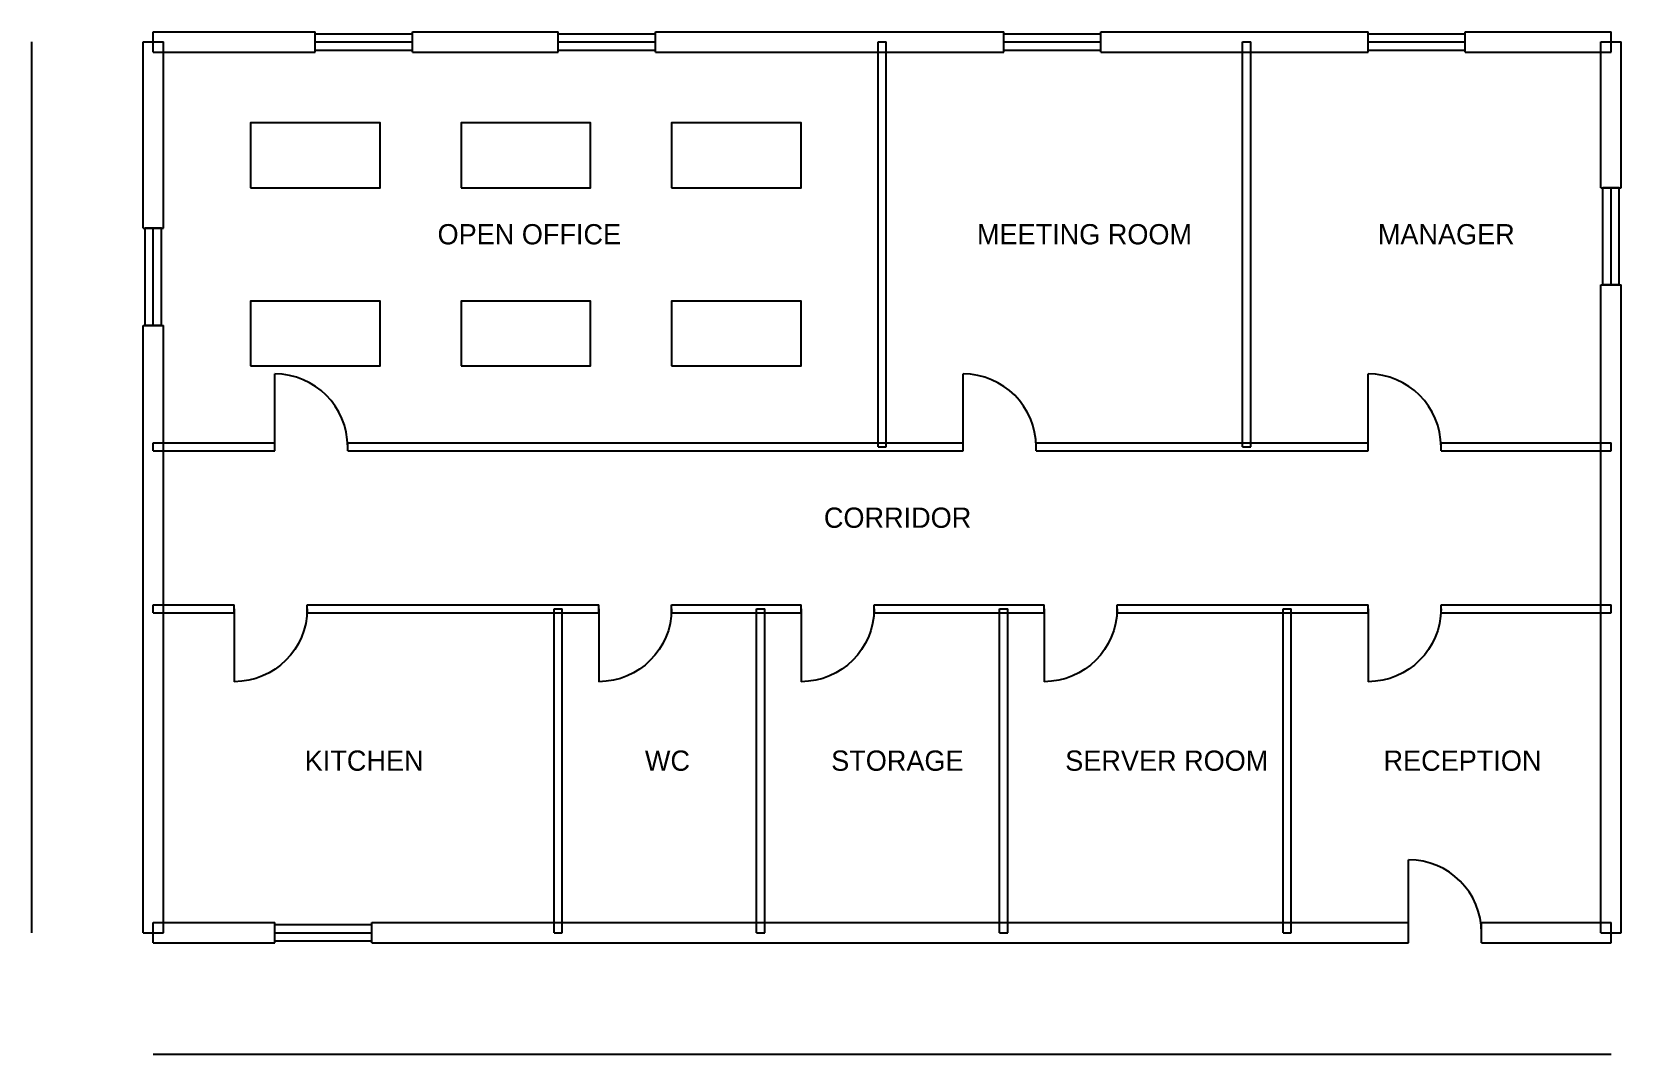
# Model space of a CAD drawing. Header units: millimetres. Extents: x -1500 to 18125, y -1500 to 11125.
import ezdxf

# ---------------------------------------------------------------- set-up
doc = ezdxf.new("R2010")
doc.units = ezdxf.units.MM
for name, color, linetype in [('A-DIMS', 1, 'Continuous'), ('A-DOOR', 3, 'Continuous'), ('A-FURN', 8, 'Continuous'), ('A-GLAZ', 5, 'Continuous'), ('A-ROOM-TEXT', 2, 'Continuous'), ('A-WALL', 7, 'Continuous')]:
    doc.layers.add(name, color=color, linetype=linetype)
doc.styles.add('OpenSansCondensed-Light', font='OpenSansCondensed-Light.ttf')
doc.dimstyles.new('EZDXF', dxfattribs={"dimtxt": 0.25, "dimasz": 0.175, "dimexe": 0.375, "dimexo": 0.125, "dimgap": 0.1, "dimtad": 1, "dimlfac": 100, "dimzin": 12, "dimdsep": 46, "dimtxsty": 'OpenSansCondensed-Light', "dimblk": 'ARCHTICK', "dimcen": 2.5, "dimazin": 3, "dimtfac": 0.5, "dimtmove": 2, "dimatfit": 3})

# ---------------------------------------------------------------- blocks, each defined once
blk = doc.blocks.new('DOOR900')
blk.add_line((0, 0), (0, 900))
blk.add_arc((0, 0), 900, 0, 90)
blk = doc.blocks.new('WIN1200')
for p, q in [((0, 100), (1200, 100)), ((0, -100), (0, 100)), ((0, 0), (1200, 0)), ((1200, -100), (1200, 100)), ((0, -100), (1200, -100))]:
    blk.add_line(p, q)
blk = doc.blocks.new('_ARCHTICK')
at = {"color": 0, "linetype": 'BYBLOCK', "const_width": 0.15}
blk.add_lwpolyline([(-0.5, -0.5), (0.5, 0.5)], dxfattribs=at)

msp = doc.modelspace()

# ---------------------------------------------------------------- linework, layer by layer
at = {"layer": 'A-FURN'}
for points in [[(1200, 9200), (2800, 9200), (2800, 10000), (1200, 10000)], [(3800, 9200), (5400, 9200), (5400, 10000), (3800, 10000)], [(6400, 9200), (8000, 9200), (8000, 10000), (6400, 10000)], [(1200, 7000), (2800, 7000), (2800, 7800), (1200, 7800)], [(3800, 7000), (5400, 7000), (5400, 7800), (3800, 7800)], [(6400, 7000), (8000, 7000), (8000, 7800), (6400, 7800)]]:
    msp.add_lwpolyline(points, close=True, dxfattribs=at)
at = {"layer": 'A-WALL'}
for p, q in [((-125, 8700), (-125, 11000)), ((-125, 11000), (125, 11000)), ((0, 11125), (2000, 11125)), ((0, 10875), (0, 11125)), ((125, 8700), (125, 11000)), ((2000, 10875), (2000, 11125)), ((3200, 11125), (5000, 11125)), ((3200, 10875), (3200, 11125)), ((5000, 10875), (5000, 11125)), ((6200, 11125), (10500, 11125)), ((6200, 10875), (6200, 11125)), ((8950, 6000), (8950, 11000)), ((8950, 11000), (9050, 11000)), ((9050, 6000), (9050, 11000)), ((10500, 10875), (10500, 11125)), ((11700, 11125), (15000, 11125)), ((11700, 10875), (11700, 11125)), ((13450, 6000), (13450, 11000)), ((13450, 11000), (13550, 11000)), ((13550, 6000), (13550, 11000)), ((15000, 10875), (15000, 11125)), ((16200, 11125), (18000, 11125)), ((16200, 10875), (16200, 11125)), ((17875, 9200), (17875, 11000)), ((17875, 11000), (18125, 11000)), ((18000, 10875), (18000, 11125)), ((18125, 9200), (18125, 11000)), ((0, 10875), (2000, 10875)), ((3200, 10875), (5000, 10875)), ((6200, 10875), (10500, 10875)), ((11700, 10875), (15000, 10875)), ((16200, 10875), (18000, 10875)), ((17875, 9200), (18125, 9200)), ((-125, 8700), (125, 8700)), ((17875, 0), (17875, 8000)), ((17875, 8000), (18125, 8000)), ((18125, 0), (18125, 8000)), ((-125, 0), (-125, 7500)), ((-125, 7500), (125, 7500)), ((125, 0), (125, 7500)), ((0, 6050), (1500, 6050)), ((0, 5950), (0, 6050)), ((0, 5950), (1500, 5950)), ((1500, 5950), (1500, 6050)), ((2400, 6050), (10000, 6050)), ((2400, 5950), (2400, 6050)), ((2400, 5950), (10000, 5950)), ((8950, 6000), (9050, 6000)), ((10000, 5950), (10000, 6050)), ((10900, 6050), (15000, 6050)), ((10900, 5950), (10900, 6050)), ((10900, 5950), (15000, 5950)), ((13450, 6000), (13550, 6000)), ((15000, 5950), (15000, 6050)), ((15900, 6050), (18000, 6050)), ((15900, 5950), (15900, 6050)), ((15900, 5950), (18000, 5950)), ((18000, 5950), (18000, 6050)), ((0, 4050), (1000, 4050)), ((0, 3950), (0, 4050)), ((0, 3950), (1000, 3950)), ((1000, 3950), (1000, 4050)), ((1900, 4050), (5500, 4050)), ((1900, 3950), (1900, 4050)), ((1900, 3950), (5500, 3950)), ((4950, 0), (4950, 4000)), ((4950, 4000), (5050, 4000)), ((5050, 0), (5050, 4000)), ((5500, 3950), (5500, 4050)), ((6400, 4050), (8000, 4050)), ((6400, 3950), (6400, 4050)), ((6400, 3950), (8000, 3950)), ((7450, 0), (7450, 4000)), ((7450, 4000), (7550, 4000)), ((7550, 0), (7550, 4000)), ((8000, 3950), (8000, 4050)), ((8900, 4050), (11000, 4050)), ((8900, 3950), (8900, 4050)), ((8900, 3950), (11000, 3950)), ((10450, 0), (10450, 4000)), ((10450, 4000), (10550, 4000)), ((10550, 0), (10550, 4000)), ((11000, 3950), (11000, 4050)), ((11900, 4050), (15000, 4050)), ((11900, 3950), (11900, 4050)), ((11900, 3950), (15000, 3950)), ((13950, 0), (13950, 4000)), ((13950, 4000), (14050, 4000)), ((14050, 0), (14050, 4000)), ((15000, 3950), (15000, 4050)), ((15900, 4050), (18000, 4050)), ((15900, 3950), (15900, 4050)), ((15900, 3950), (18000, 3950)), ((18000, 3950), (18000, 4050)), ((-125, 0), (125, 0)), ((0, 125), (1500, 125)), ((0, -125), (0, 125)), ((1500, -125), (1500, 125)), ((2700, 125), (15500, 125)), ((2700, -125), (2700, 125)), ((4950, 0), (5050, 0)), ((7450, 0), (7550, 0)), ((10450, 0), (10550, 0)), ((13950, 0), (14050, 0)), ((15500, -125), (15500, 125)), ((16400, 125), (18000, 125)), ((16400, -125), (16400, 125)), ((17875, 0), (18125, 0)), ((18000, -125), (18000, 125)), ((0, -125), (1500, -125)), ((2700, -125), (15500, -125)), ((16400, -125), (18000, -125))]:
    msp.add_line(p, q, dxfattribs=at)

# ---------------------------------------------------------------- block references
at = {"layer": 'A-DOOR'}
for p in [(1500, 6000), (10000, 6000), (15000, 6000), (15500, 0)]:
    msp.add_blockref('DOOR900', p, dxfattribs=at)
at = {"layer": 'A-DOOR', "yscale": -1}
for p in [(1000, 4000), (5500, 4000), (8000, 4000), (11000, 4000), (15000, 4000)]:
    msp.add_blockref('DOOR900', p, dxfattribs=at)
at = {"layer": 'A-GLAZ'}
for p in [(2000, 11000), (5000, 11000), (10500, 11000), (15000, 11000), (1500, 0)]:
    msp.add_blockref('WIN1200', p, dxfattribs=at)
at = {"layer": 'A-GLAZ', "rotation": 90}
for p in [(18000, 8000), (0, 7500)]:
    msp.add_blockref('WIN1200', p, dxfattribs=at)

# ---------------------------------------------------------------- texts
at = {"layer": 'A-ROOM-TEXT'}
for s, p in [('OPEN OFFICE', (3510, 8500)), ('MEETING ROOM', (10170, 8500)), ('MANAGER', (15120, 8500)), ('CORRIDOR', (8280, 5000)), ('KITCHEN', (1870, 2000)), ('WC', (6070, 2000)), ('STORAGE', (8370, 2000)), ('SERVER ROOM', (11260, 2000)), ('RECEPTION', (15190, 2000))]:
    msp.add_text(s, height=250, dxfattribs=at).set_placement(p)

# ---------------------------------------------------------------- dimensions: what is measured, and where the dimension line sits
at = {"layer": 'A-DIMS'}
msp.add_linear_dim(base=(-1500, 0), p1=(-1500, 0), p2=(-1500, 11000), angle=90, dimstyle='EZDXF', dxfattribs=at).render()
msp.add_linear_dim(base=(0, -1500), p1=(0, -1500), p2=(18000, -1500), dimstyle='EZDXF', dxfattribs=at).render()

doc.saveas('drawing.dxf')
